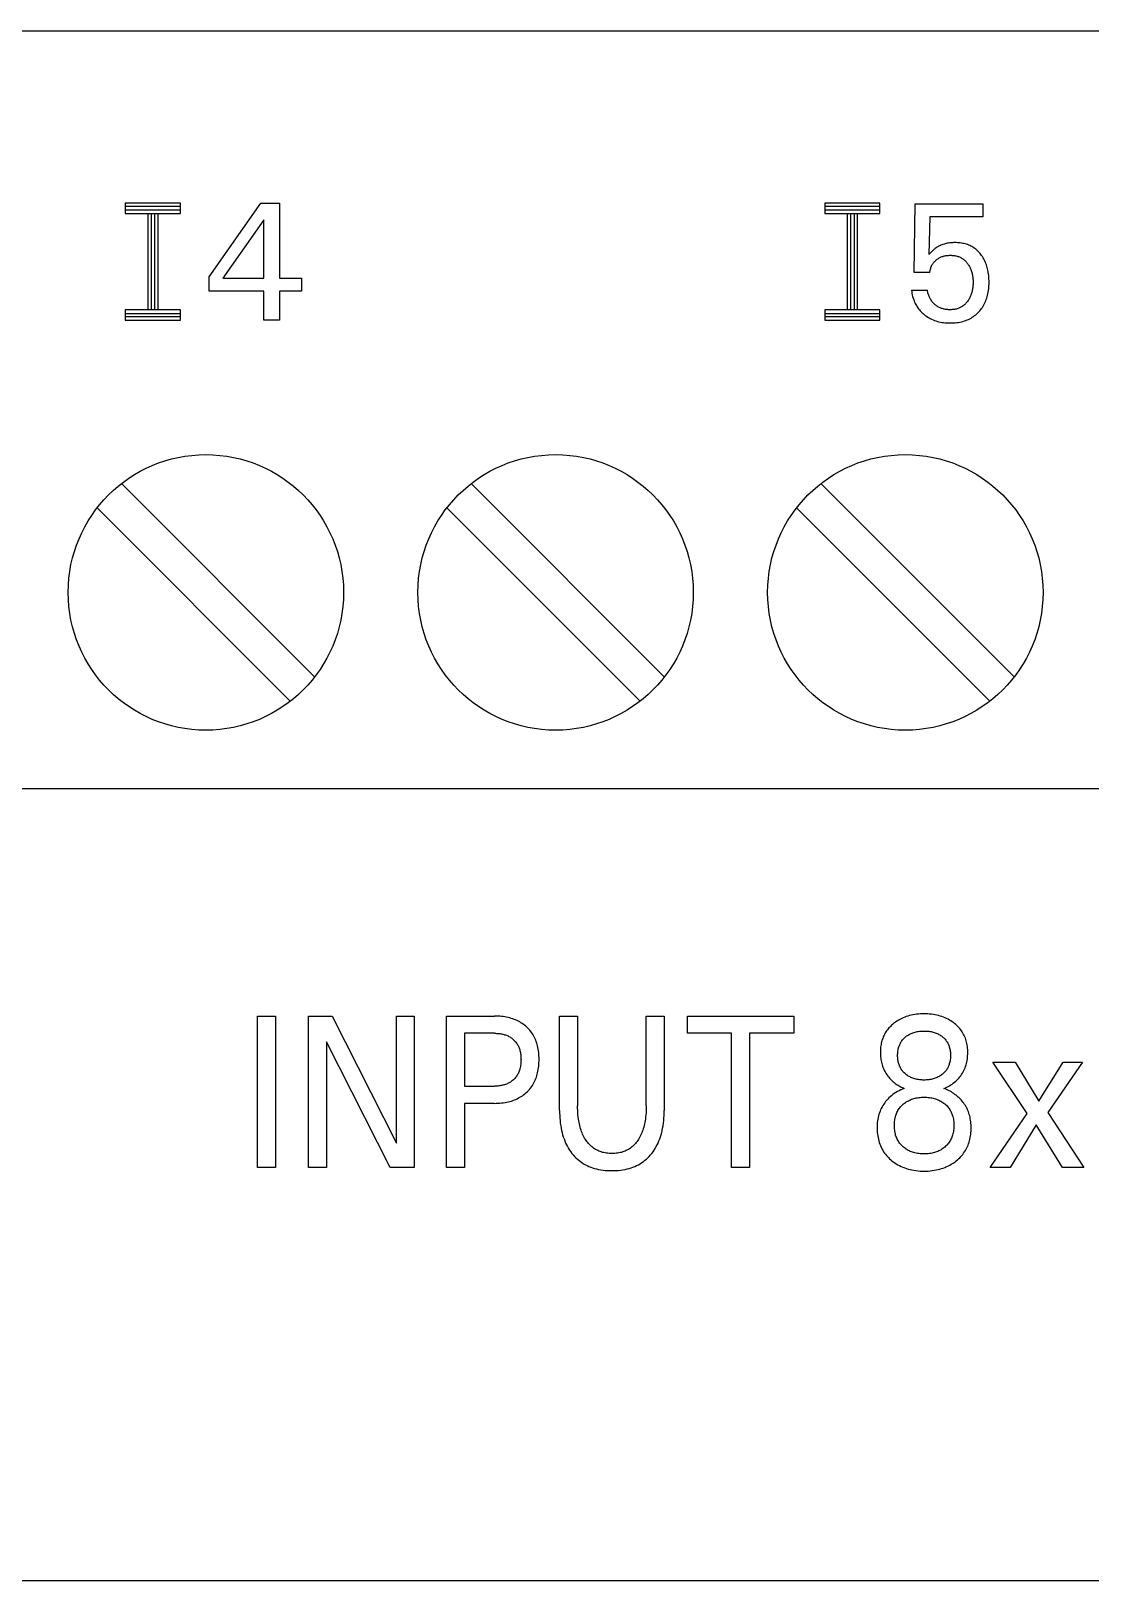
# Model space of a CAD drawing. Extents: x 0 to 420, y 0 to 297.
# Drawn here: x 119.9 to 135.28, y 230.53 to 253.03 of the extents above; entities that cross this region are included whole.
import ezdxf

# ---------------------------------------------------------------- set-up
doc = ezdxf.new("R2010")
doc.units = 0
doc.header["$LTSCALE"] = 23.1
doc.layers.add('10000_FRONT', color=7, linetype='CONTINUOUS')

msp = doc.modelspace()

# ---------------------------------------------------------------- linework, layer by layer
at = {"layer": '10000_FRONT', "color": 7, "linetype": 'CONTINUOUS'}
for p, q in [((89.189, 253.026), (194.189, 253.026)), ((121.269, 250.526), (121.269, 250.376)), ((122.069, 250.526), (121.269, 250.526)), ((122.069, 250.476), (121.269, 250.476)), ((122.069, 250.426), (121.269, 250.426)), ((122.069, 250.376), (122.069, 250.526)), ((122.489, 249.456), (123.238, 250.526)), ((123.238, 250.526), (123.507, 250.526)), ((123.507, 250.526), (123.507, 249.436)), ((131.429, 250.526), (131.429, 250.376)), ((132.229, 250.526), (131.429, 250.526)), ((132.229, 250.476), (131.429, 250.476)), ((132.229, 250.426), (131.429, 250.426)), ((132.229, 250.376), (132.229, 250.526)), ((132.727, 249.522), (132.742, 250.516)), ((132.742, 250.516), (133.726, 250.516)), ((133.726, 250.516), (133.726, 250.33)), ((121.269, 250.376), (122.069, 250.376)), ((121.594, 250.376), (121.594, 248.976)), ((121.644, 250.376), (121.644, 248.976)), ((121.694, 250.376), (121.694, 248.976)), ((121.744, 248.976), (121.744, 250.376)), ((123.279, 250.283), (122.687, 249.436)), ((123.279, 249.436), (123.279, 250.283)), ((131.429, 250.376), (132.229, 250.376)), ((131.754, 250.376), (131.754, 248.976)), ((131.804, 250.376), (131.804, 248.976)), ((131.854, 250.376), (131.854, 248.976)), ((131.904, 248.976), (131.904, 250.376)), ((132.955, 250.33), (132.942, 249.783)), ((133.726, 250.33), (132.955, 250.33)), ((122.489, 249.251), (122.489, 249.456)), ((122.687, 249.436), (123.279, 249.436)), ((123.507, 249.436), (123.828, 249.436)), ((123.828, 249.436), (123.828, 249.251)), ((132.955, 249.522), (132.727, 249.522)), ((123.279, 249.251), (122.489, 249.251)), ((123.279, 248.826), (123.279, 249.251)), ((123.507, 249.251), (123.507, 248.826)), ((123.828, 249.251), (123.507, 249.251)), ((132.689, 249.263), (132.921, 249.263)), ((121.269, 248.976), (121.269, 248.826)), ((122.069, 248.976), (121.269, 248.976)), ((121.269, 248.926), (122.069, 248.926)), ((122.069, 248.876), (121.269, 248.876)), ((122.069, 248.826), (122.069, 248.976)), ((131.429, 248.976), (131.429, 248.826)), ((132.229, 248.976), (131.429, 248.976)), ((131.429, 248.926), (132.229, 248.926)), ((132.229, 248.876), (131.429, 248.876)), ((132.229, 248.826), (132.229, 248.976)), ((121.269, 248.826), (122.069, 248.826)), ((123.507, 248.826), (123.279, 248.826)), ((131.429, 248.826), (132.229, 248.826)), ((124.018, 243.649), (121.212, 246.455)), ((129.098, 243.649), (126.292, 246.455)), ((134.178, 243.649), (131.372, 246.455)), ((120.859, 246.102), (123.665, 243.296)), ((125.939, 246.102), (128.745, 243.296)), ((131.019, 246.102), (133.825, 243.296)), ((194.189, 242.026), (89.189, 242.026)), ((123.189, 236.526), (123.189, 238.726)), ((123.189, 238.726), (123.45, 238.726)), ((123.45, 238.726), (123.45, 236.526)), ((123.93, 236.526), (123.93, 238.726)), ((123.93, 238.726), (124.271, 238.726)), ((124.271, 238.726), (125.206, 236.881)), ((125.206, 236.881), (125.206, 238.726)), ((125.206, 238.726), (125.466, 238.726)), ((125.466, 238.726), (125.466, 236.526)), ((125.935, 236.526), (125.935, 238.726)), ((125.935, 238.726), (126.631, 238.726)), ((127.577, 237.355), (127.577, 238.726)), ((127.577, 238.726), (127.839, 238.726)), ((127.839, 238.726), (127.839, 237.421)), ((128.836, 237.421), (128.836, 238.726)), ((128.836, 238.726), (129.096, 238.726)), ((129.096, 238.726), (129.096, 237.355)), ((129.434, 238.476), (129.434, 238.726)), ((129.434, 238.726), (130.979, 238.726)), ((130.979, 238.726), (130.979, 238.476)), ((124.191, 238.35), (124.191, 236.526)), ((125.115, 236.526), (124.191, 238.35)), ((126.197, 238.476), (126.197, 237.709)), ((126.631, 238.476), (126.197, 238.476)), ((130.075, 238.476), (129.434, 238.476)), ((130.075, 236.526), (130.075, 238.476)), ((130.337, 238.476), (130.337, 236.526)), ((130.979, 238.476), (130.337, 238.476)), ((134.37, 237.31), (133.869, 238.058)), ((133.869, 238.058), (134.192, 238.058)), ((134.192, 238.058), (134.538, 237.492)), ((134.538, 237.492), (134.89, 238.058)), ((135.172, 238.058), (134.671, 237.324)), ((134.89, 238.058), (135.172, 238.058)), ((126.197, 237.709), (126.631, 237.709)), ((126.197, 237.459), (126.197, 236.526)), ((126.631, 237.459), (126.197, 237.459)), ((133.833, 236.526), (134.37, 237.31)), ((134.671, 237.324), (135.193, 236.526)), ((134.5, 237.146), (134.12, 236.526)), ((134.883, 236.526), (134.5, 237.146)), ((123.45, 236.526), (123.189, 236.526)), ((124.191, 236.526), (123.93, 236.526)), ((125.466, 236.526), (125.115, 236.526)), ((126.197, 236.526), (125.935, 236.526)), ((130.337, 236.526), (130.075, 236.526)), ((134.12, 236.526), (133.833, 236.526)), ((135.193, 236.526), (134.883, 236.526)), ((194.189, 230.526), (89.189, 230.526))]:
    msp.add_line(p, q, dxfattribs=at)
for points in [[(133.807, 249.502), (133.804, 249.517), (133.802, 249.533), (133.798, 249.552), (133.793, 249.572), (133.788, 249.592), (133.783, 249.611), (133.776, 249.63), (133.77, 249.649), (133.762, 249.668), (133.754, 249.685), (133.746, 249.702), (133.737, 249.719), (133.728, 249.735), (133.718, 249.751), (133.707, 249.767), (133.696, 249.782), (133.685, 249.796), (133.673, 249.809), (133.662, 249.822), (133.649, 249.834), (133.636, 249.845), (133.623, 249.857), (133.609, 249.867), (133.595, 249.877), (133.58, 249.887), (133.565, 249.895), (133.55, 249.903), (133.534, 249.911), (133.518, 249.918), (133.502, 249.924), (133.486, 249.929), (133.469, 249.934), (133.451, 249.939), (133.432, 249.943), (133.413, 249.946), (133.395, 249.949), (133.376, 249.951), (133.357, 249.952), (133.338, 249.953), (133.319, 249.953), (133.3, 249.953), (133.282, 249.952), (133.264, 249.951), (133.246, 249.949), (133.228, 249.947), (133.21, 249.944), (133.193, 249.94), (133.177, 249.937), (133.161, 249.932), (133.145, 249.927), (133.13, 249.921), (133.114, 249.915), (133.1, 249.909), (133.085, 249.902), (133.072, 249.894), (133.058, 249.886), (133.045, 249.877), (133.032, 249.868), (133.022, 249.86), (133.013, 249.853), (133.004, 249.845), (132.989, 249.831), (132.974, 249.817), (132.958, 249.8), (132.942, 249.783)], [(132.955, 249.522), (132.956, 249.534), (132.958, 249.546), (132.96, 249.558), (132.963, 249.57), (132.967, 249.582), (132.971, 249.594), (132.975, 249.604), (132.98, 249.615), (132.985, 249.625), (132.991, 249.635), (132.997, 249.645), (133.003, 249.655), (133.011, 249.664), (133.018, 249.673), (133.026, 249.681), (133.035, 249.69), (133.043, 249.698), (133.052, 249.705), (133.061, 249.712), (133.071, 249.719), (133.08, 249.725), (133.09, 249.731), (133.1, 249.736), (133.11, 249.741), (133.121, 249.746), (133.132, 249.75), (133.143, 249.754), (133.154, 249.757), (133.165, 249.76), (133.177, 249.763), (133.189, 249.765), (133.201, 249.767), (133.214, 249.768), (133.226, 249.769), (133.239, 249.77), (133.251, 249.77), (133.264, 249.77), (133.276, 249.769), (133.289, 249.768), (133.302, 249.767), (133.314, 249.765), (133.327, 249.763), (133.339, 249.76), (133.351, 249.757), (133.362, 249.754), (133.373, 249.75), (133.384, 249.745), (133.395, 249.741), (133.405, 249.736), (133.415, 249.73), (133.425, 249.724), (133.435, 249.718), (133.444, 249.711), (133.453, 249.703), (133.462, 249.696), (133.471, 249.688), (133.479, 249.679), (133.487, 249.67), (133.494, 249.661), (133.502, 249.652), (133.509, 249.642), (133.517, 249.631), (133.523, 249.62), (133.53, 249.609), (133.536, 249.598), (133.541, 249.586), (133.547, 249.575), (133.552, 249.562), (133.556, 249.549), (133.561, 249.536), (133.564, 249.523), (133.568, 249.51), (133.571, 249.497), (133.574, 249.483), (133.576, 249.469), (133.578, 249.454), (133.58, 249.439), (133.581, 249.424), (133.582, 249.409), (133.582, 249.394), (133.582, 249.379), (133.582, 249.363), (133.582, 249.347), (133.581, 249.331), (133.579, 249.315)], [(132.689, 249.263), (132.691, 249.24), (132.695, 249.216), (132.7, 249.193), (132.705, 249.17), (132.712, 249.147), (132.72, 249.125), (132.726, 249.107), (132.734, 249.09), (132.742, 249.072), (132.751, 249.056), (132.76, 249.039), (132.77, 249.023), (132.781, 249.007), (132.792, 248.992), (132.804, 248.977), (132.816, 248.963), (132.829, 248.949), (132.843, 248.936), (132.857, 248.923), (132.872, 248.911), (132.889, 248.898), (132.906, 248.885), (132.924, 248.873), (132.943, 248.862), (132.962, 248.852), (132.981, 248.842), (133.002, 248.833), (133.022, 248.825), (133.043, 248.818), (133.065, 248.811), (133.086, 248.806), (133.108, 248.801), (133.131, 248.796), (133.155, 248.793), (133.179, 248.79), (133.203, 248.788), (133.227, 248.787), (133.251, 248.787), (133.275, 248.787), (133.298, 248.788), (133.322, 248.79), (133.346, 248.793), (133.369, 248.796), (133.392, 248.8), (133.415, 248.805), (133.436, 248.81), (133.456, 248.817), (133.477, 248.823), (133.497, 248.831), (133.516, 248.84), (133.535, 248.849), (133.554, 248.859), (133.572, 248.87), (133.589, 248.882), (133.606, 248.894), (133.623, 248.907), (133.638, 248.92), (133.654, 248.935), (133.668, 248.95), (133.682, 248.965), (133.695, 248.981), (133.707, 248.997), (133.719, 249.014), (133.73, 249.032), (133.74, 249.05), (133.75, 249.068), (133.759, 249.087), (133.767, 249.107), (133.775, 249.127), (133.782, 249.147), (133.788, 249.168), (133.794, 249.189), (133.799, 249.21), (133.803, 249.233), (133.807, 249.257), (133.81, 249.281), (133.812, 249.304), (133.814, 249.328), (133.815, 249.352), (133.815, 249.376), (133.815, 249.401), (133.814, 249.426), (133.812, 249.452), (133.81, 249.477), (133.807, 249.502)], [(133.579, 249.315), (133.578, 249.301), (133.576, 249.287), (133.574, 249.273), (133.571, 249.259), (133.568, 249.246), (133.565, 249.233), (133.561, 249.219), (133.557, 249.206), (133.552, 249.193), (133.547, 249.18), (133.542, 249.169), (133.536, 249.157), (133.531, 249.145), (133.524, 249.134), (133.518, 249.123), (133.51, 249.112), (133.503, 249.101), (133.496, 249.092), (133.488, 249.083), (133.48, 249.074), (133.472, 249.065), (133.464, 249.057), (133.455, 249.049), (133.445, 249.041), (133.436, 249.034), (133.426, 249.027), (133.416, 249.021), (133.406, 249.015), (133.396, 249.01), (133.385, 249.005), (133.374, 249.001), (133.363, 248.997), (133.352, 248.993), (133.34, 248.99), (133.327, 248.987), (133.315, 248.985), (133.302, 248.983), (133.29, 248.982), (133.277, 248.981), (133.264, 248.98), (133.251, 248.98), (133.24, 248.98), (133.228, 248.98), (133.216, 248.981), (133.205, 248.982), (133.193, 248.983), (133.181, 248.985), (133.17, 248.987), (133.159, 248.989), (133.147, 248.992), (133.136, 248.995), (133.125, 248.998), (133.115, 249.002), (133.104, 249.006), (133.093, 249.011), (133.083, 249.017), (133.072, 249.023), (133.062, 249.029), (133.052, 249.036), (133.042, 249.044), (133.033, 249.051), (133.024, 249.06), (133.015, 249.068), (133.007, 249.077), (132.999, 249.086), (132.991, 249.096), (132.983, 249.106), (132.976, 249.116), (132.969, 249.128), (132.962, 249.139), (132.956, 249.151), (132.95, 249.163), (132.944, 249.175), (132.939, 249.187), (132.935, 249.2), (132.931, 249.212), (132.928, 249.225), (132.925, 249.237), (132.923, 249.25), (132.921, 249.263)], [(126.631, 237.459), (126.657, 237.46), (126.683, 237.461), (126.708, 237.462), (126.734, 237.465), (126.759, 237.468), (126.785, 237.472), (126.81, 237.476), (126.832, 237.481), (126.855, 237.487), (126.877, 237.493), (126.899, 237.5), (126.92, 237.508), (126.941, 237.517), (126.962, 237.527), (126.982, 237.537), (127.001, 237.547), (127.019, 237.558), (127.037, 237.57), (127.055, 237.583), (127.072, 237.597), (127.088, 237.611), (127.106, 237.627), (127.123, 237.644), (127.139, 237.662), (127.154, 237.68), (127.168, 237.699), (127.181, 237.719), (127.194, 237.739), (127.205, 237.758), (127.214, 237.778), (127.223, 237.798), (127.232, 237.818), (127.239, 237.839), (127.246, 237.859), (127.252, 237.881), (127.257, 237.902), (127.262, 237.926), (127.267, 237.95), (127.271, 237.975), (127.273, 238), (127.276, 238.024), (127.277, 238.049), (127.278, 238.074), (127.278, 238.099), (127.278, 238.123), (127.277, 238.148), (127.276, 238.172), (127.273, 238.196), (127.27, 238.221), (127.267, 238.245), (127.262, 238.269), (127.257, 238.293), (127.251, 238.314), (127.245, 238.334), (127.238, 238.355), (127.231, 238.375), (127.222, 238.395), (127.213, 238.415), (127.203, 238.434), (127.193, 238.453), (127.182, 238.47), (127.17, 238.488), (127.157, 238.504), (127.144, 238.52), (127.131, 238.536), (127.116, 238.551), (127.101, 238.565), (127.086, 238.579), (127.069, 238.593), (127.052, 238.606), (127.034, 238.618), (127.016, 238.63), (126.998, 238.641), (126.979, 238.651), (126.959, 238.66), (126.938, 238.67), (126.917, 238.678), (126.896, 238.686), (126.874, 238.693), (126.852, 238.699), (126.83, 238.704), (126.808, 238.709), (126.783, 238.714), (126.758, 238.718), (126.733, 238.721), (126.707, 238.723), (126.682, 238.724), (126.657, 238.725), (126.631, 238.726)], [(133.16, 237.675), (133.181, 237.683), (133.201, 237.693), (133.221, 237.703), (133.241, 237.714), (133.26, 237.726), (133.278, 237.738), (133.296, 237.752), (133.314, 237.766), (133.331, 237.781), (133.347, 237.796), (133.362, 237.811), (133.377, 237.827), (133.391, 237.844), (133.404, 237.861), (133.416, 237.879), (133.428, 237.898), (133.439, 237.916), (133.449, 237.935), (133.458, 237.955), (133.466, 237.975), (133.474, 237.995), (133.481, 238.016), (133.486, 238.036), (133.492, 238.059), (133.496, 238.082), (133.5, 238.104), (133.503, 238.127), (133.504, 238.151), (133.506, 238.174), (133.506, 238.197), (133.506, 238.219), (133.505, 238.24), (133.503, 238.262), (133.501, 238.283), (133.497, 238.305), (133.494, 238.326), (133.489, 238.347), (133.483, 238.368), (133.477, 238.387), (133.471, 238.406), (133.463, 238.424), (133.455, 238.443), (133.446, 238.461), (133.436, 238.478), (133.426, 238.495), (133.415, 238.512), (133.403, 238.528), (133.39, 238.544), (133.377, 238.559), (133.363, 238.574), (133.348, 238.588), (133.333, 238.602), (133.317, 238.615), (133.301, 238.627), (133.281, 238.642), (133.261, 238.655), (133.24, 238.667), (133.219, 238.679), (133.198, 238.69), (133.176, 238.7), (133.152, 238.71), (133.129, 238.718), (133.105, 238.726), (133.081, 238.733), (133.057, 238.739), (133.032, 238.744), (133.006, 238.748), (132.979, 238.752), (132.952, 238.755), (132.925, 238.757), (132.898, 238.758), (132.871, 238.758), (132.844, 238.758), (132.817, 238.757), (132.79, 238.755), (132.763, 238.752), (132.737, 238.748), (132.71, 238.744), (132.685, 238.739), (132.661, 238.733), (132.637, 238.726), (132.613, 238.718), (132.59, 238.71), (132.567, 238.7)], [(132.567, 238.7), (132.548, 238.692), (132.529, 238.682), (132.511, 238.673), (132.493, 238.662), (132.475, 238.651), (132.458, 238.64), (132.441, 238.627), (132.427, 238.616), (132.413, 238.605), (132.399, 238.593), (132.386, 238.58), (132.373, 238.567), (132.361, 238.554), (132.349, 238.54), (132.338, 238.526), (132.327, 238.512), (132.317, 238.497), (132.308, 238.482), (132.299, 238.466), (132.291, 238.451), (132.284, 238.435), (132.277, 238.418), (132.27, 238.402), (132.264, 238.385), (132.259, 238.368), (132.254, 238.35), (132.25, 238.331), (132.246, 238.312), (132.243, 238.293), (132.24, 238.274), (132.239, 238.255), (132.237, 238.236), (132.236, 238.216), (132.236, 238.197), (132.237, 238.177), (132.237, 238.157), (132.239, 238.136), (132.241, 238.116), (132.244, 238.096), (132.247, 238.077), (132.251, 238.057), (132.256, 238.037), (132.261, 238.019), (132.266, 238.001), (132.273, 237.984), (132.28, 237.966), (132.287, 237.949), (132.296, 237.932), (132.305, 237.915), (132.314, 237.899), (132.324, 237.883), (132.335, 237.867), (132.347, 237.852), (132.358, 237.837), (132.371, 237.823), (132.384, 237.809), (132.397, 237.795), (132.411, 237.782), (132.424, 237.771), (132.437, 237.76), (132.451, 237.749), (132.465, 237.739), (132.478, 237.73), (132.493, 237.721), (132.507, 237.712), (132.522, 237.704), (132.536, 237.696), (132.551, 237.689), (132.567, 237.682), (132.582, 237.676)], [(132.605, 237.882), (132.595, 237.891), (132.584, 237.901), (132.574, 237.911), (132.565, 237.921), (132.556, 237.932), (132.548, 237.943), (132.54, 237.955), (132.533, 237.965), (132.527, 237.976), (132.522, 237.988), (132.516, 237.999), (132.512, 238.011), (132.507, 238.022), (132.504, 238.034), (132.5, 238.046), (132.497, 238.062), (132.494, 238.077), (132.491, 238.093), (132.489, 238.109), (132.488, 238.125), (132.487, 238.141), (132.487, 238.156), (132.487, 238.172), (132.488, 238.188), (132.489, 238.204), (132.491, 238.219), (132.494, 238.235), (132.497, 238.25), (132.5, 238.266), (132.504, 238.278), (132.508, 238.289), (132.512, 238.301), (132.517, 238.312), (132.522, 238.324), (132.528, 238.335), (132.534, 238.346), (132.54, 238.356), (132.548, 238.368), (132.557, 238.379), (132.566, 238.389), (132.575, 238.4), (132.585, 238.409), (132.596, 238.419), (132.607, 238.428), (132.618, 238.437), (132.63, 238.445), (132.643, 238.453), (132.655, 238.46), (132.669, 238.467), (132.682, 238.473), (132.696, 238.479), (132.71, 238.484), (132.725, 238.489), (132.74, 238.493), (132.755, 238.497), (132.77, 238.5), (132.787, 238.503), (132.803, 238.505), (132.82, 238.507), (132.837, 238.508), (132.854, 238.509), (132.871, 238.509), (132.888, 238.509), (132.905, 238.508), (132.922, 238.507), (132.939, 238.505), (132.956, 238.503), (132.972, 238.5), (132.987, 238.497), (133.002, 238.493), (133.017, 238.489), (133.032, 238.484), (133.046, 238.479), (133.06, 238.473), (133.074, 238.467), (133.087, 238.46), (133.099, 238.453), (133.112, 238.445), (133.124, 238.437), (133.136, 238.428), (133.138, 238.426)], [(126.631, 238.476), (126.647, 238.476), (126.662, 238.475), (126.677, 238.474), (126.693, 238.473), (126.708, 238.471), (126.723, 238.469), (126.738, 238.466), (126.752, 238.463), (126.765, 238.46), (126.778, 238.456), (126.791, 238.452), (126.804, 238.447), (126.817, 238.442), (126.829, 238.437), (126.84, 238.431), (126.852, 238.425), (126.863, 238.418), (126.874, 238.411), (126.884, 238.403), (126.894, 238.396), (126.904, 238.387), (126.914, 238.378), (126.924, 238.367), (126.934, 238.357), (126.943, 238.346), (126.951, 238.334), (126.959, 238.323), (126.966, 238.31), (126.973, 238.299), (126.979, 238.287), (126.984, 238.275), (126.989, 238.263), (126.993, 238.251), (126.997, 238.239), (127.001, 238.226), (127.004, 238.213), (127.007, 238.199), (127.01, 238.184), (127.012, 238.17), (127.014, 238.155), (127.015, 238.14), (127.016, 238.125), (127.016, 238.11), (127.017, 238.096), (127.016, 238.079), (127.016, 238.061), (127.014, 238.044), (127.013, 238.027), (127.01, 238.011), (127.008, 237.994), (127.004, 237.977), (127.001, 237.964), (126.997, 237.951), (126.994, 237.939), (126.989, 237.926), (126.984, 237.914), (126.979, 237.902), (126.973, 237.89), (126.967, 237.879), (126.96, 237.866), (126.952, 237.855), (126.944, 237.843), (126.935, 237.832), (126.925, 237.821), (126.916, 237.811), (126.905, 237.801), (126.895, 237.792), (126.885, 237.784), (126.875, 237.776), (126.864, 237.769), (126.853, 237.762), (126.842, 237.756), (126.83, 237.75), (126.818, 237.744), (126.805, 237.739), (126.792, 237.734), (126.779, 237.73), (126.766, 237.726), (126.752, 237.722), (126.739, 237.719), (126.724, 237.716), (126.708, 237.714), (126.693, 237.712), (126.678, 237.711), (126.662, 237.71), (126.647, 237.709), (126.631, 237.709)], [(133.138, 238.426), (133.148, 238.417), (133.158, 238.408), (133.168, 238.399), (133.177, 238.389), (133.186, 238.378), (133.194, 238.367), (133.202, 238.356), (133.208, 238.346), (133.215, 238.335), (133.22, 238.324), (133.225, 238.312), (133.23, 238.301), (133.234, 238.289), (133.238, 238.278), (133.242, 238.266), (133.245, 238.25), (133.248, 238.235), (133.251, 238.219), (133.253, 238.204), (133.254, 238.188), (133.255, 238.172), (133.255, 238.156), (133.255, 238.141), (133.254, 238.125), (133.253, 238.109), (133.251, 238.093), (133.249, 238.077), (133.246, 238.062), (133.242, 238.046), (133.238, 238.034), (133.235, 238.022), (133.23, 238.011), (133.226, 237.999), (133.221, 237.988), (133.215, 237.976), (133.209, 237.965), (133.203, 237.955), (133.195, 237.943), (133.186, 237.932), (133.177, 237.921), (133.168, 237.911), (133.158, 237.901), (133.148, 237.891), (133.137, 237.882), (133.125, 237.873), (133.113, 237.864), (133.101, 237.856), (133.088, 237.849), (133.075, 237.842), (133.062, 237.835), (133.047, 237.829), (133.033, 237.824), (133.018, 237.819), (133.003, 237.814), (132.988, 237.81), (132.973, 237.807), (132.956, 237.804), (132.939, 237.802), (132.922, 237.8), (132.905, 237.799), (132.888, 237.798), (132.871, 237.798), (132.854, 237.798), (132.837, 237.799), (132.82, 237.8), (132.803, 237.802), (132.786, 237.804), (132.769, 237.807), (132.754, 237.81), (132.739, 237.814), (132.724, 237.819), (132.709, 237.824), (132.695, 237.829), (132.681, 237.835), (132.667, 237.842), (132.654, 237.849), (132.641, 237.856), (132.629, 237.864), (132.617, 237.873), (132.605, 237.882)], [(132.582, 237.676), (132.557, 237.666), (132.532, 237.655), (132.507, 237.643), (132.484, 237.63), (132.461, 237.617), (132.439, 237.602), (132.418, 237.587), (132.397, 237.57), (132.377, 237.553), (132.36, 237.537), (132.344, 237.52), (132.328, 237.503), (132.313, 237.485), (132.299, 237.466), (132.285, 237.447), (132.273, 237.427), (132.261, 237.407), (132.25, 237.386), (132.24, 237.365), (132.231, 237.344), (132.223, 237.322), (132.216, 237.3), (132.21, 237.278), (132.204, 237.254), (132.199, 237.229), (132.195, 237.205), (132.192, 237.18), (132.19, 237.155), (132.189, 237.13), (132.189, 237.106), (132.189, 237.082), (132.19, 237.058), (132.192, 237.034), (132.194, 237.01), (132.198, 236.986), (132.202, 236.963), (132.207, 236.939), (132.213, 236.916), (132.22, 236.892), (132.228, 236.868), (132.237, 236.845), (132.247, 236.822), (132.259, 236.799), (132.271, 236.778), (132.284, 236.756), (132.297, 236.738), (132.31, 236.721), (132.324, 236.704), (132.339, 236.687), (132.354, 236.671), (132.37, 236.656), (132.386, 236.641), (132.403, 236.627), (132.424, 236.611), (132.446, 236.595), (132.468, 236.581), (132.491, 236.567), (132.515, 236.555), (132.539, 236.543), (132.564, 236.532), (132.59, 236.522), (132.615, 236.513), (132.642, 236.505), (132.668, 236.498), (132.695, 236.492), (132.724, 236.487), (132.753, 236.483), (132.783, 236.48), (132.812, 236.477), (132.842, 236.476), (132.871, 236.476), (132.901, 236.476), (132.93, 236.477), (132.96, 236.48), (132.989, 236.483), (133.019, 236.487), (133.048, 236.492), (133.074, 236.498), (133.099, 236.504), (133.124, 236.512), (133.149, 236.52), (133.174, 236.529)], [(133.174, 236.529), (133.189, 236.536), (133.204, 236.542), (133.224, 236.552), (133.245, 236.562), (133.264, 236.574), (133.284, 236.586), (133.303, 236.598), (133.321, 236.611), (133.339, 236.625), (133.356, 236.639), (133.373, 236.654), (133.389, 236.67), (133.404, 236.686), (133.419, 236.702), (133.433, 236.719), (133.446, 236.737), (133.459, 236.755), (133.471, 236.774), (133.482, 236.793), (133.492, 236.812), (133.501, 236.832), (133.51, 236.852), (133.518, 236.873), (133.525, 236.894), (133.531, 236.915), (133.537, 236.938), (133.542, 236.962), (133.546, 236.986), (133.549, 237.009), (133.552, 237.033), (133.553, 237.057), (133.554, 237.081), (133.555, 237.106), (133.554, 237.127), (133.553, 237.149), (133.552, 237.171), (133.55, 237.192), (133.547, 237.214), (133.543, 237.235), (133.539, 237.257), (133.534, 237.278), (133.528, 237.297), (133.522, 237.317), (133.515, 237.336), (133.508, 237.354), (133.5, 237.373), (133.491, 237.391), (133.481, 237.409), (133.471, 237.426), (133.46, 237.444), (133.448, 237.46), (133.436, 237.477), (133.423, 237.493), (133.41, 237.508), (133.396, 237.523), (133.381, 237.538), (133.366, 237.551), (133.351, 237.565), (133.335, 237.578), (133.319, 237.59), (133.302, 237.602), (133.286, 237.613), (133.269, 237.624), (133.251, 237.634), (133.234, 237.643), (133.216, 237.652), (133.197, 237.66), (133.179, 237.668), (133.16, 237.675)], [(128.836, 237.421), (128.835, 237.389), (128.834, 237.357), (128.833, 237.325), (128.83, 237.293), (128.827, 237.262), (128.823, 237.23), (128.819, 237.207), (128.815, 237.183), (128.811, 237.16), (128.805, 237.137), (128.799, 237.114), (128.793, 237.091), (128.786, 237.068), (128.778, 237.049), (128.771, 237.029), (128.763, 237.01), (128.754, 236.991), (128.744, 236.972), (128.734, 236.954), (128.723, 236.936), (128.713, 236.92), (128.702, 236.904), (128.69, 236.889), (128.678, 236.875), (128.665, 236.861), (128.652, 236.847), (128.638, 236.834), (128.623, 236.822), (128.609, 236.811), (128.594, 236.801), (128.578, 236.791), (128.562, 236.782), (128.546, 236.774), (128.529, 236.767), (128.512, 236.76), (128.495, 236.754), (128.476, 236.748), (128.457, 236.744), (128.437, 236.74), (128.417, 236.737), (128.398, 236.734), (128.378, 236.733), (128.358, 236.732), (128.338, 236.731), (128.318, 236.732), (128.298, 236.733), (128.278, 236.734), (128.258, 236.737), (128.239, 236.74), (128.219, 236.744), (128.2, 236.748), (128.181, 236.754), (128.164, 236.76), (128.147, 236.767), (128.13, 236.774), (128.114, 236.782), (128.098, 236.791), (128.082, 236.801), (128.067, 236.811), (128.053, 236.822), (128.038, 236.834), (128.024, 236.847), (128.011, 236.861), (127.998, 236.875), (127.986, 236.889), (127.974, 236.904), (127.963, 236.92), (127.952, 236.936), (127.941, 236.954), (127.931, 236.972), (127.921, 236.991), (127.912, 237.01), (127.904, 237.03), (127.896, 237.049), (127.889, 237.069), (127.882, 237.092), (127.875, 237.115), (127.869, 237.138), (127.864, 237.161), (127.859, 237.184), (127.855, 237.207), (127.851, 237.231), (127.847, 237.262), (127.844, 237.294), (127.841, 237.325), (127.84, 237.357), (127.839, 237.389), (127.839, 237.421)], [(132.573, 236.823), (132.57, 236.825), (132.558, 236.836), (132.547, 236.847), (132.536, 236.858), (132.525, 236.87), (132.515, 236.883), (132.506, 236.896), (132.498, 236.909), (132.489, 236.923), (132.482, 236.938), (132.475, 236.953), (132.469, 236.968), (132.463, 236.983), (132.458, 236.999), (132.454, 237.015), (132.45, 237.033), (132.447, 237.051), (132.444, 237.069), (132.442, 237.087), (132.441, 237.105), (132.44, 237.123), (132.44, 237.141), (132.44, 237.159), (132.441, 237.177), (132.442, 237.195), (132.444, 237.213), (132.447, 237.23), (132.45, 237.248), (132.454, 237.265), (132.459, 237.281), (132.464, 237.296), (132.47, 237.311), (132.476, 237.326), (132.483, 237.341), (132.491, 237.355), (132.499, 237.369), (132.508, 237.382), (132.517, 237.395), (132.527, 237.407), (132.538, 237.419), (132.549, 237.43), (132.561, 237.441), (132.573, 237.452), (132.586, 237.462), (132.599, 237.472), (132.613, 237.481), (132.628, 237.49), (132.643, 237.498), (132.658, 237.505), (132.674, 237.512), (132.69, 237.519), (132.706, 237.524), (132.723, 237.529), (132.74, 237.534), (132.757, 237.538), (132.776, 237.541), (132.795, 237.544), (132.814, 237.546), (132.833, 237.547), (132.852, 237.548), (132.871, 237.548), (132.89, 237.548), (132.91, 237.547), (132.929, 237.546), (132.948, 237.544), (132.967, 237.541), (132.986, 237.538), (133.003, 237.534), (133.02, 237.529), (133.037, 237.524), (133.053, 237.519), (133.07, 237.512), (133.086, 237.505), (133.101, 237.498), (133.116, 237.49), (133.13, 237.481), (133.144, 237.472), (133.158, 237.462), (133.171, 237.452)], [(133.171, 237.452), (133.183, 237.441), (133.195, 237.431), (133.206, 237.419), (133.216, 237.407), (133.226, 237.395), (133.236, 237.383), (133.245, 237.369), (133.252, 237.357), (133.259, 237.345), (133.265, 237.332), (133.271, 237.319), (133.276, 237.306), (133.281, 237.293), (133.285, 237.28), (133.289, 237.266), (133.293, 237.249), (133.297, 237.231), (133.299, 237.213), (133.301, 237.195), (133.303, 237.177), (133.304, 237.159), (133.304, 237.141), (133.304, 237.123), (133.303, 237.105), (133.301, 237.087), (133.299, 237.069), (133.297, 237.051), (133.293, 237.033), (133.289, 237.015), (133.285, 236.999), (133.28, 236.983), (133.274, 236.968), (133.268, 236.953), (133.261, 236.938), (133.254, 236.923), (133.245, 236.909), (133.237, 236.896), (133.227, 236.883), (133.217, 236.87), (133.207, 236.858), (133.196, 236.847), (133.184, 236.836), (133.172, 236.825), (133.159, 236.814), (133.145, 236.804), (133.131, 236.794), (133.117, 236.785), (133.102, 236.777), (133.087, 236.769), (133.071, 236.762), (133.054, 236.756), (133.038, 236.75), (133.021, 236.745), (133.004, 236.74), (132.987, 236.736), (132.968, 236.733), (132.948, 236.73), (132.929, 236.728), (132.91, 236.726), (132.89, 236.725), (132.871, 236.725), (132.852, 236.725), (132.832, 236.726), (132.813, 236.728), (132.794, 236.73), (132.775, 236.733), (132.756, 236.736), (132.738, 236.74), (132.721, 236.745), (132.704, 236.75), (132.688, 236.756), (132.671, 236.762), (132.655, 236.769), (132.641, 236.777), (132.626, 236.785), (132.612, 236.793), (132.599, 236.803), (132.586, 236.812), (132.573, 236.823)], [(127.577, 237.355), (127.577, 237.318), (127.578, 237.281), (127.58, 237.245), (127.583, 237.208), (127.587, 237.171), (127.593, 237.135), (127.599, 237.098), (127.605, 237.067), (127.613, 237.035), (127.621, 237.004), (127.63, 236.974), (127.641, 236.943), (127.652, 236.913), (127.665, 236.883), (127.678, 236.857), (127.692, 236.831), (127.706, 236.805), (127.722, 236.781), (127.739, 236.756), (127.757, 236.733), (127.775, 236.71), (127.794, 236.689), (127.814, 236.669), (127.835, 236.65), (127.857, 236.632), (127.879, 236.615), (127.902, 236.599), (127.926, 236.583), (127.951, 236.569), (127.977, 236.556), (128.003, 236.544), (128.03, 236.533), (128.057, 236.523), (128.085, 236.515), (128.113, 236.507), (128.144, 236.5), (128.176, 236.494), (128.208, 236.49), (128.24, 236.486), (128.272, 236.484), (128.304, 236.482), (128.336, 236.482), (128.369, 236.482), (128.401, 236.484), (128.433, 236.486), (128.465, 236.49), (128.497, 236.494), (128.528, 236.5), (128.56, 236.507), (128.588, 236.515), (128.615, 236.523), (128.643, 236.533), (128.669, 236.544), (128.696, 236.556), (128.721, 236.569), (128.747, 236.583), (128.77, 236.599), (128.794, 236.615), (128.816, 236.632), (128.838, 236.65), (128.858, 236.669), (128.878, 236.689), (128.897, 236.71), (128.916, 236.733), (128.934, 236.756), (128.951, 236.781), (128.966, 236.805), (128.981, 236.831), (128.995, 236.857), (129.008, 236.883), (129.02, 236.913), (129.032, 236.943), (129.042, 236.974), (129.052, 237.004), (129.06, 237.035), (129.068, 237.067), (129.074, 237.098), (129.08, 237.135), (129.085, 237.171), (129.089, 237.208), (129.092, 237.245), (129.094, 237.281), (129.096, 237.318), (129.096, 237.355)]]:
    msp.add_lwpolyline(points, dxfattribs=at)
for centre in [(122.439, 244.876), (127.519, 244.876), (132.599, 244.876)]:
    msp.add_circle(centre, 2, dxfattribs=at)

doc.saveas('drawing.dxf')
